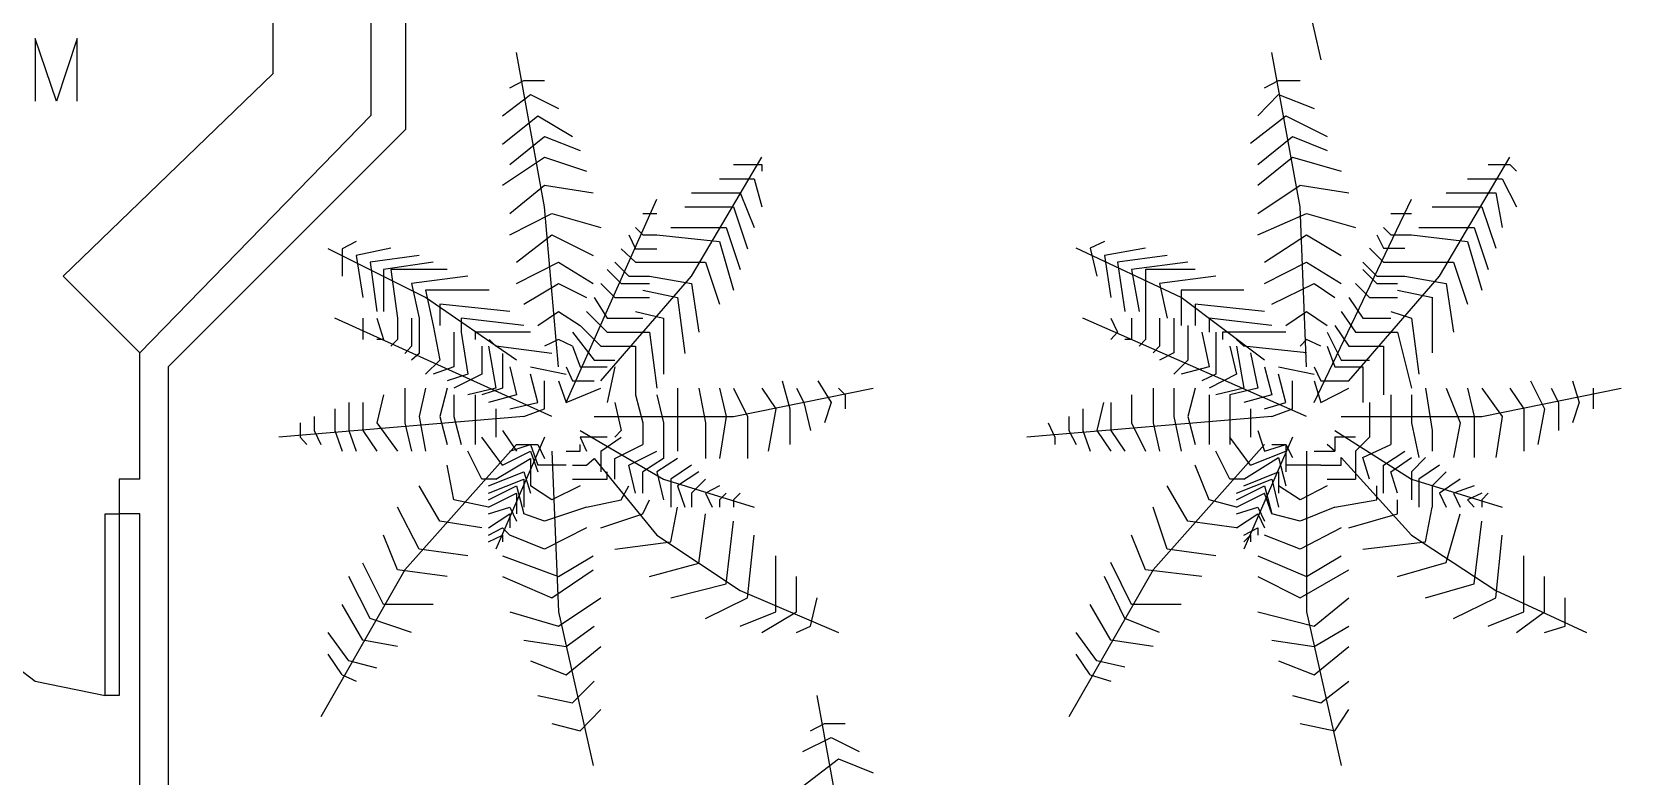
# Model space of a CAD drawing. Header units: millimetres. Extents: x -369 to -70, y -1414 to -1185.
# Drawn here: x -255.47 to -247.78, y -1287.2 to -1283.59 of the extents above; entities that cross this region are included whole.
import ezdxf

# ---------------------------------------------------------------- set-up
doc = ezdxf.new("R2010")
doc.units = ezdxf.units.MM
doc.header["$MEASUREMENT"] = 0
for name, color, linetype in [('10', 10, 'Continuous'), ('2', 2, 'Continuous'), ('50', 50, 'Continuous'), ('6', 6, 'Continuous'), ('64', 64, 'Continuous'), ('8', 8, 'Continuous')]:
    doc.layers.add(name, color=color, linetype=linetype)

msp = doc.modelspace()

# ---------------------------------------------------------------- linework, layer by layer
at = {"layer": '10'}
for points in [[(-253.6613, -1284.0656), (-253.6613, -1283.0505)], [(-253.8291, -1283.9976), (-253.8291, -1283.1184)], [(-254.9481, -1285.1486), (-253.8291, -1283.9976)], [(-254.8123, -1285.2165), (-253.6613, -1284.0656)], [(-254.9481, -1285.76), (-254.9481, -1285.1486)], [(-254.8123, -1285.2165), (-254.8123, -1290.0561)], [(-255.048, -1285.76), (-255.048, -1285.9279)], [(-254.9481, -1285.76), (-255.048, -1285.76)], [(-254.9481, -1285.9279), (-255.048, -1285.9279)], [(-254.9481, -1288.0939), (-254.9481, -1285.9279)]]:
    msp.add_lwpolyline(points, dxfattribs=at)
at = {"layer": '2'}
msp.add_lwpolyline([(-255.9632, -1285.9279), (-255.8953, -1286.2676), (-255.7234, -1286.5353), (-255.4557, -1286.7392), (-255.116, -1286.8071)], dxfattribs=at)
at = {"layer": '50'}
msp.add_lwpolyline([(-255.2519, -1283.9297), (-255.2519, -1283.626), (-255.2519, -1283.626), (-255.3518, -1283.9297), (-255.3518, -1283.9297), (-255.4557, -1283.626), (-255.4557, -1283.626), (-255.4557, -1283.9297)], dxfattribs=at)
at = {"layer": '6'}
msp.add_lwpolyline([(-255.084, -1282.543), (-254.3047, -1283.3223), (-254.3047, -1283.3223), (-254.3047, -1283.7978), (-254.3047, -1283.7978), (-255.3198, -1284.7769), (-255.3198, -1284.7769), (-254.9481, -1285.1486)], dxfattribs=at)
at = {"layer": '64'}
for points in [[(-249.4371, -1282.2073), (-249.4012, -1282.9866), (-249.2333, -1283.7299)], [(-252.922, -1285.2165), (-252.9899, -1284.4412), (-253.1258, -1283.6939)], [(-249.3013, -1285.2165), (-249.3332, -1284.4412), (-249.4691, -1283.6939)], [(-253.1578, -1283.8658), (-253.0898, -1283.8298), (-253.0898, -1283.8298), (-252.9899, -1283.8298)], [(-249.5051, -1283.8658), (-249.4371, -1283.8298), (-249.4371, -1283.8298), (-249.3332, -1283.8298)], [(-253.1937, -1284.0016), (-253.0578, -1283.8977), (-252.922, -1283.9657)], [(-249.537, -1284.0016), (-249.4371, -1283.8977), (-249.2653, -1283.9657)], [(-253.1937, -1284.1375), (-253.0219, -1284.0016)], [(-253.0219, -1284.0016), (-252.854, -1284.1016)], [(-249.573, -1284.1335), (-249.4012, -1284.0016)], [(-249.4012, -1284.0016), (-249.2014, -1284.1016)], [(-253.1578, -1284.2374), (-252.9899, -1284.1016)], [(-252.9899, -1284.1016), (-252.8181, -1284.1695)], [(-249.537, -1284.2374), (-249.3692, -1284.1016)], [(-249.3692, -1284.1016), (-249.2014, -1284.1695)], [(-253.1937, -1284.3373), (-252.9899, -1284.2015)], [(-252.9899, -1284.2015), (-252.7861, -1284.2694)], [(-252.7182, -1285.2845), (-252.2786, -1284.7769), (-251.9389, -1284.2015)], [(-252.0747, -1284.2374), (-251.9389, -1284.2374)], [(-251.9389, -1284.2374), (-251.9389, -1284.2694)], [(-249.537, -1284.3373), (-249.3692, -1284.2015)], [(-249.3692, -1284.2015), (-249.1334, -1284.2694)], [(-249.0974, -1285.2845), (-248.6578, -1284.7769), (-248.3182, -1284.2015)], [(-248.4221, -1284.2374), (-248.3182, -1284.2374)], [(-248.3182, -1284.2374), (-248.2862, -1284.2694)], [(-253.1578, -1284.4732), (-252.9899, -1284.3373)], [(-252.9899, -1284.3373), (-252.7541, -1284.3733)], [(-252.1427, -1284.3054), (-251.9748, -1284.3054)], [(-251.9748, -1284.3054), (-251.9389, -1284.4412)], [(-249.537, -1284.4732), (-249.3332, -1284.3373)], [(-249.3332, -1284.3373), (-249.0974, -1284.3733)], [(-248.522, -1284.3054), (-248.3541, -1284.3054)], [(-248.3541, -1284.3054), (-248.2862, -1284.4412)], [(-252.886, -1285.3884), (-252.4464, -1284.4053)], [(-252.2786, -1284.3733), (-252.0428, -1284.3733)], [(-252.0428, -1284.3733), (-251.9748, -1284.5412)], [(-249.2653, -1285.3884), (-248.7937, -1284.4053)], [(-248.6259, -1284.3733), (-248.3861, -1284.3733)], [(-248.3861, -1284.3733), (-248.3541, -1284.5412)], [(-253.1578, -1284.5771), (-252.9539, -1284.4732)], [(-252.9539, -1284.4732), (-252.7182, -1284.5412)], [(-252.5143, -1284.4732), (-252.4824, -1284.4732)], [(-252.4824, -1284.4732), (-252.4464, -1284.4732)], [(-252.3105, -1284.4412), (-252.0747, -1284.4412)], [(-252.0747, -1284.4412), (-252.0068, -1284.6451)], [(-249.537, -1284.5771), (-249.3013, -1284.4732)], [(-249.3013, -1284.4732), (-249.0655, -1284.5412)], [(-248.8936, -1284.4732), (-248.8617, -1284.4732)], [(-248.8617, -1284.4732), (-248.7937, -1284.4732)], [(-248.6938, -1284.4412), (-248.454, -1284.4412)], [(-248.454, -1284.4412), (-248.3861, -1284.6411)], [(-253.1258, -1284.709), (-252.9539, -1284.5771)], [(-252.9539, -1284.5771), (-252.7541, -1284.677)], [(-252.5823, -1284.5771), (-252.5503, -1284.6451)], [(-252.5503, -1284.5412), (-252.5143, -1284.5771)], [(-252.5143, -1284.5771), (-252.4464, -1284.5771)], [(-252.4464, -1284.5771), (-252.1427, -1284.6091)], [(-252.3785, -1284.5412), (-252.1107, -1284.5412)], [(-252.1107, -1284.5412), (-252.0428, -1284.745)], [(-249.5051, -1284.709), (-249.3013, -1284.5771)], [(-249.3013, -1284.5771), (-249.1334, -1284.677)], [(-248.9616, -1284.5771), (-248.9296, -1284.6411)], [(-248.9296, -1284.5412), (-248.8936, -1284.5771)], [(-248.8936, -1284.5771), (-248.7937, -1284.5771)], [(-248.7937, -1284.5771), (-248.522, -1284.6091)], [(-248.7578, -1284.5412), (-248.49, -1284.5412)], [(-248.49, -1284.5412), (-248.4221, -1284.745)], [(-253.1258, -1285.1846), (-253.5654, -1284.8808), (-254.037, -1284.6451)], [(-253.9011, -1284.6091), (-253.969, -1284.6451), (-253.969, -1284.6451), (-253.969, -1284.7769)], [(-253.7332, -1284.6411), (-253.9011, -1284.677)], [(-252.6182, -1284.6451), (-252.5503, -1284.709)], [(-252.5503, -1284.6451), (-252.4464, -1284.6451)], [(-252.1427, -1284.6091), (-252.0747, -1284.8449)], [(-249.5051, -1285.1846), (-249.9087, -1284.8808), (-250.4162, -1284.6411)], [(-250.2804, -1284.6091), (-250.3483, -1284.6411), (-250.3483, -1284.6411), (-250.3163, -1284.7769)], [(-250.0806, -1284.6411), (-250.2804, -1284.677)], [(-248.9975, -1284.6411), (-248.9296, -1284.709)], [(-248.9296, -1284.6411), (-248.8257, -1284.6411)], [(-248.522, -1284.6091), (-248.454, -1284.8449)], [(-253.9011, -1284.677), (-253.8691, -1284.8808)], [(-253.5974, -1284.677), (-253.8331, -1284.709)], [(-253.8331, -1284.709), (-253.8012, -1284.9488)], [(-253.5294, -1284.709), (-253.7692, -1284.745)], [(-253.1258, -1284.8129), (-252.922, -1284.709)], [(-252.922, -1284.709), (-252.7541, -1284.8129)], [(-252.6502, -1284.709), (-252.5823, -1284.7769)], [(-252.5503, -1284.709), (-252.4464, -1284.709)], [(-252.4464, -1284.709), (-252.2106, -1284.709)], [(-252.2106, -1284.709), (-252.1427, -1284.9128)], [(-250.2804, -1284.677), (-250.2484, -1284.8808)], [(-249.9766, -1284.677), (-250.2164, -1284.709)], [(-250.2164, -1284.709), (-250.1805, -1284.9488)], [(-249.8767, -1284.709), (-250.1485, -1284.745)], [(-249.5051, -1284.8129), (-249.3013, -1284.709)], [(-249.3013, -1284.709), (-249.1334, -1284.8129)], [(-249.0295, -1284.709), (-248.9616, -1284.7769)], [(-248.9296, -1284.709), (-248.8257, -1284.709)], [(-248.8257, -1284.709), (-248.5899, -1284.709)], [(-248.5899, -1284.709), (-248.522, -1284.9128)], [(-253.7692, -1284.745), (-253.7692, -1284.9488)], [(-253.4615, -1284.745), (-253.7332, -1284.745), (-253.7332, -1284.745), (-253.7013, -1284.9808)], [(-253.3616, -1284.7769), (-253.6333, -1284.8129), (-253.6333, -1284.8129), (-253.5974, -1284.9808)], [(-252.6862, -1284.745), (-252.6182, -1284.8129)], [(-252.5823, -1284.7769), (-252.4824, -1284.7769)], [(-252.4824, -1284.7769), (-252.2786, -1284.8129)], [(-250.1485, -1284.745), (-250.1125, -1284.9488)], [(-249.8408, -1284.745), (-250.0806, -1284.745), (-250.0806, -1284.745), (-250.0806, -1284.9808)], [(-249.7409, -1284.7769), (-250.0126, -1284.8129), (-250.0126, -1284.8129), (-249.9766, -1284.9808)], [(-249.0295, -1284.745), (-248.9616, -1284.8129)], [(-248.9616, -1284.7769), (-248.8257, -1284.7769)], [(-248.8257, -1284.7769), (-248.6259, -1284.8129)], [(-253.5654, -1284.8449), (-253.5294, -1285.0167)], [(-253.2577, -1284.8449), (-253.5654, -1284.8449)], [(-253.0898, -1284.9128), (-252.922, -1284.8129)], [(-252.922, -1284.8129), (-252.7861, -1284.8808)], [(-252.7501, -1284.8808), (-252.6862, -1284.9808)], [(-252.7182, -1284.8129), (-252.6502, -1284.8808)], [(-252.6502, -1284.8808), (-252.4824, -1284.8808)], [(-252.6182, -1284.8129), (-252.4824, -1284.8129)], [(-252.5143, -1284.8449), (-252.3465, -1284.8808)], [(-252.3465, -1284.8808), (-252.3105, -1285.1526)], [(-252.2786, -1284.8129), (-252.2426, -1285.0487)], [(-249.9087, -1284.8449), (-249.9087, -1285.0167)], [(-249.605, -1284.8449), (-249.9087, -1284.8449)], [(-249.4691, -1284.9128), (-249.2653, -1284.8129)], [(-249.2653, -1284.8129), (-249.1654, -1284.8808)], [(-249.0974, -1284.8808), (-249.0295, -1284.9808)], [(-249.0655, -1284.8129), (-248.9975, -1284.8808)], [(-248.9975, -1284.8808), (-248.8617, -1284.8808)], [(-248.9616, -1284.8129), (-248.8617, -1284.8129)], [(-248.8617, -1284.8449), (-248.6898, -1284.8808)], [(-248.6938, -1284.8808), (-248.6938, -1285.1486)], [(-248.6259, -1284.8129), (-248.5899, -1285.0487)], [(-253.4974, -1284.9128), (-253.4974, -1285.0167)], [(-253.1578, -1284.9488), (-253.4974, -1284.9128)], [(-253.0219, -1285.0167), (-252.922, -1284.9488)], [(-252.922, -1284.9488), (-252.8181, -1285.0167)], [(-252.7861, -1284.9488), (-252.6862, -1285.0487)], [(-252.5503, -1284.9488), (-252.4144, -1284.9808)], [(-249.8408, -1284.9128), (-249.8408, -1285.0167)], [(-249.5051, -1284.9488), (-249.8408, -1284.9128)], [(-249.4012, -1285.0167), (-249.3013, -1284.9488)], [(-249.3013, -1284.9488), (-249.2014, -1285.0167)], [(-249.1334, -1284.9488), (-249.0655, -1285.0487)], [(-248.8936, -1284.9488), (-248.7937, -1284.9808)], [(-252.9539, -1285.4563), (-254.005, -1284.9808)], [(-253.8691, -1284.9808), (-253.8691, -1285.0487), (-253.8691, -1285.0487), (-253.8691, -1285.0847)], [(-253.8012, -1284.9808), (-253.7692, -1285.0847), (-253.7692, -1285.0847), (-253.8012, -1285.0847)], [(-253.7013, -1284.9808), (-253.7013, -1285.0847)], [(-253.6333, -1284.9808), (-253.6333, -1285.1166)], [(-253.5974, -1284.9808), (-253.5974, -1285.1526)], [(-253.5294, -1285.0167), (-253.4974, -1285.1846)], [(-253.3935, -1284.9808), (-253.3935, -1285.0487)], [(-253.0898, -1285.0167), (-253.3935, -1284.9808)], [(-252.8181, -1285.0167), (-252.7182, -1285.1166)], [(-252.6862, -1284.9808), (-252.5143, -1284.9808)], [(-252.4144, -1284.9808), (-252.4144, -1285.2525)], [(-249.3013, -1285.4563), (-250.3843, -1284.9808)], [(-250.2484, -1284.9808), (-250.2164, -1285.0487), (-250.2164, -1285.0487), (-250.2484, -1285.0847)], [(-250.1485, -1284.9808), (-250.1485, -1285.0847), (-250.1485, -1285.0847), (-250.1805, -1285.0847)], [(-250.0806, -1284.9808), (-250.0806, -1285.0847)], [(-250.0126, -1284.9808), (-250.0126, -1285.1166)], [(-249.9447, -1284.9808), (-249.9447, -1285.1486)], [(-249.8767, -1285.0167), (-249.8767, -1285.1846)], [(-249.7728, -1284.9808), (-249.7728, -1285.0487)], [(-249.4691, -1285.0167), (-249.7728, -1284.9808)], [(-249.1654, -1285.0167), (-249.0974, -1285.1166)], [(-249.0295, -1284.9808), (-248.8936, -1284.9808)], [(-248.7937, -1284.9808), (-248.7578, -1285.2525)], [(-253.7013, -1285.0847), (-253.7332, -1285.1166)], [(-253.6333, -1285.1166), (-253.6653, -1285.1526)], [(-253.4295, -1285.0487), (-253.4295, -1285.2165)], [(-253.3935, -1285.0487), (-253.3616, -1285.2525)], [(-253.3256, -1285.0487), (-253.3256, -1285.0847)], [(-253.0578, -1285.0487), (-253.3256, -1285.0487)], [(-253.2936, -1285.1166), (-253.2936, -1285.2525)], [(-253.2617, -1285.1166), (-253.2257, -1285.3204)], [(-253.2257, -1285.1166), (-253.2577, -1285.0847)], [(-252.9539, -1285.1526), (-253.2257, -1285.1166)], [(-252.922, -1285.0847), (-252.9899, -1285.1166)], [(-252.854, -1285.1166), (-252.922, -1285.0847)], [(-252.854, -1285.0487), (-252.7501, -1285.1846)], [(-252.854, -1285.1166), (-252.8181, -1285.2165)], [(-252.7182, -1285.1166), (-252.6182, -1285.1166)], [(-252.6862, -1285.0487), (-252.5503, -1285.0487)], [(-252.6182, -1285.1166), (-252.5503, -1285.1166)], [(-252.5823, -1285.0487), (-252.4824, -1285.0487)], [(-252.5503, -1285.1166), (-252.5503, -1285.3524)], [(-252.4824, -1285.0487), (-252.4464, -1285.3204)], [(-250.0806, -1285.0847), (-250.1125, -1285.1166)], [(-250.0126, -1285.1166), (-250.0446, -1285.1486)], [(-249.8088, -1285.0487), (-249.7728, -1285.2165)], [(-249.7409, -1285.0487), (-249.7409, -1285.2525)], [(-249.7089, -1285.0487), (-249.7089, -1285.0847)], [(-249.4012, -1285.0487), (-249.7089, -1285.0487)], [(-249.6729, -1285.1166), (-249.641, -1285.2525)], [(-249.605, -1285.1166), (-249.641, -1285.0847)], [(-249.641, -1285.1166), (-249.605, -1285.3204)], [(-249.3013, -1285.1486), (-249.605, -1285.1166)], [(-249.3013, -1285.0847), (-249.3332, -1285.1166)], [(-249.2333, -1285.1166), (-249.3013, -1285.0847)], [(-249.2014, -1285.0487), (-249.1334, -1285.1846)], [(-249.2014, -1285.1166), (-249.1654, -1285.2165)], [(-249.0974, -1285.1166), (-248.9975, -1285.1166)], [(-249.0655, -1285.0487), (-248.9296, -1285.0487)], [(-248.9975, -1285.1166), (-248.9296, -1285.1166)], [(-248.9296, -1285.0487), (-248.8617, -1285.0487)], [(-248.9296, -1285.1166), (-248.9296, -1285.3524)], [(-248.8617, -1285.0487), (-248.7937, -1285.3204)], [(-253.5974, -1285.1526), (-253.6333, -1285.1846)], [(-253.4974, -1285.1846), (-253.5654, -1285.2525)], [(-253.1937, -1285.1526), (-253.1937, -1285.3204), (-253.2936, -1285.3524)], [(-252.7501, -1285.1846), (-252.6502, -1285.1846)], [(-249.9447, -1285.1486), (-250.0126, -1285.1846)], [(-249.8767, -1285.1846), (-249.9447, -1285.2525)], [(-249.573, -1285.1486), (-249.537, -1285.3204), (-249.6729, -1285.3524)], [(-249.1334, -1285.1846), (-248.9975, -1285.1846)], [(-253.4295, -1285.2165), (-253.5294, -1285.2525)], [(-253.3616, -1285.2525), (-253.4615, -1285.2845)], [(-253.2936, -1285.2525), (-253.4295, -1285.3204)], [(-253.1578, -1285.2165), (-253.1258, -1285.3524), (-253.1258, -1285.3524), (-253.2617, -1285.3884)], [(-253.0578, -1285.2165), (-252.886, -1285.2525)], [(-253.0219, -1285.3884), (-253.0578, -1285.2525)], [(-252.886, -1285.2165), (-252.854, -1285.2845)], [(-252.8181, -1285.2165), (-252.6862, -1285.2165)], [(-252.6502, -1285.2165), (-252.6862, -1285.3884)], [(-249.7728, -1285.2165), (-249.9087, -1285.2525)], [(-249.7409, -1285.2525), (-249.8088, -1285.2845)], [(-249.641, -1285.2525), (-249.7728, -1285.3204)], [(-249.5051, -1285.2165), (-249.4691, -1285.3524), (-249.4691, -1285.3524), (-249.605, -1285.3884)], [(-249.4371, -1285.2165), (-249.2653, -1285.2525)], [(-249.4012, -1285.3884), (-249.4371, -1285.2525)], [(-249.2653, -1285.2165), (-249.2333, -1285.2845)], [(-249.1654, -1285.2165), (-249.0295, -1285.2165)], [(-249.0295, -1285.2165), (-249.0295, -1285.3884)], [(-253.6653, -1285.3204), (-253.6653, -1285.4883)], [(-253.5654, -1285.3204), (-253.5974, -1285.4563)], [(-253.4615, -1285.3204), (-253.4974, -1285.4563)], [(-253.2257, -1285.3204), (-253.3616, -1285.3524)], [(-252.9899, -1285.4204), (-252.9899, -1285.2845)], [(-252.922, -1285.2845), (-252.886, -1285.3884), (-252.7182, -1285.3204)], [(-252.854, -1285.2845), (-252.7501, -1285.2845)], [(-252.7501, -1285.4563), (-252.0747, -1285.4563), (-251.3994, -1285.3204)], [(-252.3465, -1285.3204), (-252.3465, -1285.5243)], [(-252.2426, -1285.3204), (-252.2106, -1285.4883), (-252.2106, -1285.4883), (-252.2106, -1285.6601)], [(-252.1427, -1285.3204), (-252.1107, -1285.4563), (-252.1107, -1285.4563), (-252.1427, -1285.6601)], [(-252.0747, -1285.3204), (-252.0068, -1285.4563), (-252.0068, -1285.4563), (-252.0068, -1285.6601)], [(-251.9389, -1285.3204), (-251.8709, -1285.4204)], [(-251.839, -1285.2845), (-251.803, -1285.4204), (-251.803, -1285.5922)], [(-251.771, -1285.3204), (-251.735, -1285.3884)], [(-251.6671, -1285.2845), (-251.6032, -1285.3884), (-251.6351, -1285.4883)], [(-251.5672, -1285.3204), (-251.5352, -1285.3524), (-251.5352, -1285.3524), (-251.5352, -1285.4204)], [(-250.0446, -1285.3204), (-250.0446, -1285.4883)], [(-249.9447, -1285.3204), (-249.9447, -1285.4563)], [(-249.8408, -1285.3204), (-249.8767, -1285.4563)], [(-249.605, -1285.3204), (-249.7409, -1285.3524)], [(-249.3692, -1285.4204), (-249.3692, -1285.2845)], [(-249.2653, -1285.2845), (-249.2333, -1285.3884), (-249.0974, -1285.3204)], [(-249.2333, -1285.2845), (-249.0974, -1285.2845)], [(-249.1334, -1285.4563), (-248.454, -1285.4563), (-247.7786, -1285.3204)], [(-248.7258, -1285.3204), (-248.6938, -1285.5243)], [(-248.6259, -1285.3204), (-248.5579, -1285.4883), (-248.5579, -1285.4883), (-248.5899, -1285.6561)], [(-248.522, -1285.3204), (-248.49, -1285.4563), (-248.49, -1285.4563), (-248.49, -1285.6561)], [(-248.454, -1285.3204), (-248.3541, -1285.4563), (-248.3541, -1285.4563), (-248.3861, -1285.6561)], [(-248.3182, -1285.3204), (-248.2502, -1285.4204)], [(-248.2182, -1285.2845), (-248.1503, -1285.4204), (-248.1823, -1285.5922)], [(-248.1183, -1285.3204), (-248.0824, -1285.3884)], [(-248.0144, -1285.2845), (-247.9825, -1285.3884), (-248.0144, -1285.4883)], [(-247.9145, -1285.3204), (-247.9145, -1285.3524), (-247.9145, -1285.3524), (-247.9145, -1285.4204)], [(-254.005, -1285.4204), (-254.005, -1285.5243)], [(-253.937, -1285.3884), (-253.937, -1285.5243)], [(-253.8691, -1285.3884), (-253.8691, -1285.5243)], [(-253.7692, -1285.3524), (-253.8012, -1285.4883)], [(-253.4295, -1285.3524), (-253.4295, -1285.4563), (-253.4295, -1285.4563), (-253.3935, -1285.5922)], [(-253.3256, -1285.3524), (-253.3256, -1285.4563)], [(-253.2257, -1285.4204), (-253.2257, -1285.4563)], [(-253.1578, -1285.4204), (-253.0219, -1285.3884)], [(-253.0898, -1285.4563), (-252.9899, -1285.4204)], [(-252.6502, -1285.3884), (-252.6182, -1285.5243)], [(-252.5503, -1285.3524), (-252.5143, -1285.4883)], [(-252.4464, -1285.3524), (-252.4144, -1285.4883)], [(-251.8709, -1285.4204), (-251.9069, -1285.6242)], [(-251.735, -1285.3884), (-251.7031, -1285.5243)], [(-250.3843, -1285.4204), (-250.3843, -1285.5243)], [(-250.2844, -1285.3884), (-250.3163, -1285.5243)], [(-250.2484, -1285.3884), (-250.2484, -1285.5243)], [(-250.1485, -1285.3524), (-250.1485, -1285.4883)], [(-249.7728, -1285.3524), (-249.7728, -1285.4563), (-249.7728, -1285.4563), (-249.7728, -1285.5922)], [(-249.6729, -1285.3524), (-249.6729, -1285.4563)], [(-249.573, -1285.4204), (-249.573, -1285.4563)], [(-249.5051, -1285.4204), (-249.4012, -1285.3884)], [(-249.4691, -1285.4563), (-249.3692, -1285.4204)], [(-248.9975, -1285.3884), (-248.9975, -1285.5243)], [(-248.8936, -1285.3524), (-248.8936, -1285.4883)], [(-248.7937, -1285.3524), (-248.7937, -1285.4883)], [(-248.2502, -1285.4204), (-248.2502, -1285.6242)], [(-248.0824, -1285.3884), (-248.0824, -1285.5243)], [(-253.0898, -1285.4563), (-254.2767, -1285.5562)], [(-254.1728, -1285.4883), (-254.1728, -1285.5562), (-254.1728, -1285.5562), (-254.1409, -1285.5922)], [(-254.1049, -1285.4563), (-254.1049, -1285.5243), (-254.0729, -1285.5922)], [(-253.8012, -1285.4883), (-253.7013, -1285.6242)], [(-253.6653, -1285.4883), (-253.6333, -1285.6242)], [(-253.5974, -1285.4563), (-253.5654, -1285.6242)], [(-253.4974, -1285.4563), (-253.4615, -1285.5922)], [(-253.3256, -1285.4563), (-253.3256, -1285.5922)], [(-253.2257, -1285.4563), (-253.2257, -1285.5562)], [(-252.4144, -1285.4883), (-252.4144, -1285.6601), (-252.4144, -1285.6601), (-252.5143, -1285.7241)], [(-252.5143, -1285.4883), (-252.5143, -1285.5922)], [(-249.4691, -1285.4563), (-250.656, -1285.5562)], [(-250.5521, -1285.4883), (-250.5202, -1285.5562), (-250.5202, -1285.5562), (-250.5202, -1285.5922)], [(-250.4522, -1285.4563), (-250.4522, -1285.5243), (-250.4162, -1285.5922)], [(-250.1485, -1285.4883), (-250.0806, -1285.6242)], [(-250.0446, -1285.4883), (-250.0126, -1285.6242)], [(-249.9447, -1285.4563), (-249.9087, -1285.6242)], [(-249.8767, -1285.4563), (-249.8408, -1285.5922)], [(-249.6729, -1285.4563), (-249.6729, -1285.5922)], [(-249.573, -1285.4563), (-249.573, -1285.5562)], [(-248.8936, -1285.4883), (-248.8936, -1285.5922)], [(-248.7937, -1285.4883), (-248.7578, -1285.6561)], [(-254.005, -1285.5243), (-253.969, -1285.6242)], [(-253.937, -1285.5243), (-253.9011, -1285.6242)], [(-253.8691, -1285.5243), (-253.8012, -1285.6242)], [(-253.1937, -1285.6921), (-253.2936, -1285.5562)], [(-252.9899, -1285.5562), (-253.2257, -1286.0997)], [(-253.1937, -1285.5243), (-253.1258, -1285.6242)], [(-252.8181, -1285.5243), (-252.4144, -1285.76), (-251.9748, -1285.8959)], [(-252.8181, -1285.5562), (-252.7861, -1285.6242)], [(-252.6862, -1285.5562), (-252.8181, -1285.5562)], [(-252.7182, -1285.6242), (-252.6182, -1285.5562)], [(-252.6182, -1285.5243), (-252.6502, -1285.5562)], [(-252.3465, -1285.5243), (-252.3465, -1285.6242)], [(-250.3843, -1285.5243), (-250.3483, -1285.6242)], [(-250.3163, -1285.5243), (-250.2484, -1285.6242)], [(-250.2484, -1285.5243), (-250.1805, -1285.6242)], [(-249.573, -1285.6921), (-249.6729, -1285.5562)], [(-249.3692, -1285.5562), (-249.605, -1286.0997)], [(-249.537, -1285.5243), (-249.5051, -1285.6242)], [(-249.1654, -1285.5562), (-249.1654, -1285.6242), (-249.2014, -1285.5922)], [(-249.1654, -1285.5243), (-248.7937, -1285.76), (-248.3541, -1285.8959)], [(-249.0655, -1285.5562), (-249.1654, -1285.5562)], [(-248.9975, -1285.5562), (-249.0655, -1285.6242), (-249.0655, -1285.6242), (-249.0655, -1285.7241), (-249.0655, -1285.7241), (-249.0655, -1285.76)], [(-248.9975, -1285.5243), (-248.9975, -1285.5562)], [(-248.6938, -1285.5243), (-248.6938, -1285.6242)], [(-253.1258, -1285.5922), (-253.6653, -1286.1996), (-254.0729, -1286.911)], [(-253.2936, -1285.76), (-253.3616, -1285.6242)], [(-253.1937, -1285.6921), (-253.0578, -1285.6242)], [(-253.1578, -1285.6242), (-253.0578, -1285.5922)], [(-253.1258, -1285.5922), (-253.0219, -1285.5922)], [(-253.0578, -1285.5922), (-253.0219, -1285.6921)], [(-253.0578, -1285.6242), (-253.0219, -1285.7241)], [(-253.0219, -1285.5922), (-252.9899, -1285.6601)], [(-252.9539, -1285.6242), (-252.922, -1286.4035), (-252.7541, -1287.1468)], [(-252.886, -1285.6242), (-252.8181, -1285.6242), (-252.8181, -1285.6242), (-252.8181, -1285.5922)], [(-252.7182, -1285.6242), (-252.7182, -1285.7241)], [(-252.6502, -1285.6601), (-252.5143, -1285.5922)], [(-252.5823, -1285.6921), (-252.4464, -1285.6242)], [(-249.5051, -1285.5922), (-250.0446, -1286.1996), (-250.4522, -1286.911)], [(-249.6729, -1285.76), (-249.7409, -1285.6242)], [(-249.573, -1285.6921), (-249.4012, -1285.6242)], [(-249.5051, -1285.6242), (-249.4012, -1285.5922)], [(-249.4691, -1285.5922), (-249.4012, -1285.5922)], [(-249.4012, -1285.5922), (-249.4012, -1285.6921)], [(-249.4012, -1285.5922), (-249.3692, -1285.6561)], [(-249.4012, -1285.6242), (-249.4012, -1285.7241)], [(-249.3013, -1285.6242), (-249.3013, -1286.4035), (-249.1334, -1287.1468)], [(-249.2653, -1285.6242), (-249.1654, -1285.6242)], [(-249.0295, -1285.6561), (-248.8936, -1285.5922)], [(-248.9296, -1285.6921), (-248.8257, -1285.6242)], [(-253.4295, -1285.86), (-253.4615, -1285.6921)], [(-253.2617, -1285.792), (-253.0898, -1285.7241), (-253.0898, -1285.7241), (-253.0578, -1285.828)], [(-253.2257, -1285.76), (-253.0578, -1285.6601)], [(-253.0578, -1285.6601), (-253.0578, -1285.792)], [(-252.9539, -1285.6921), (-253.0219, -1285.6921)], [(-252.886, -1285.6921), (-252.9539, -1285.6921)], [(-252.854, -1285.6921), (-252.7861, -1285.6921)], [(-252.7861, -1285.6921), (-252.7501, -1285.6601)], [(-252.7501, -1285.6601), (-252.4464, -1286.0318), (-252.0428, -1286.2996), (-251.5672, -1286.5034)], [(-252.6862, -1285.76), (-252.6862, -1285.7241)], [(-252.6502, -1285.76), (-252.6502, -1285.6601)], [(-252.5503, -1285.828), (-252.5823, -1285.6921)], [(-252.5143, -1285.828), (-252.5143, -1285.7241)], [(-252.3465, -1285.6601), (-252.4464, -1285.7241)], [(-252.4464, -1285.7241), (-252.4144, -1285.86)], [(-252.2786, -1285.6921), (-252.3785, -1285.76)], [(-252.2426, -1285.7241), (-252.3465, -1285.792)], [(-249.7728, -1285.86), (-249.8408, -1285.6921)], [(-249.605, -1285.76), (-249.4371, -1285.6561)], [(-249.605, -1285.792), (-249.4371, -1285.7241), (-249.4371, -1285.7241), (-249.4371, -1285.828)], [(-249.4371, -1285.6561), (-249.4012, -1285.792)], [(-249.3332, -1285.6921), (-249.4012, -1285.6921)], [(-249.2333, -1285.6921), (-249.3332, -1285.6921)], [(-249.2333, -1285.6921), (-249.1334, -1285.6921)], [(-249.1334, -1285.6921), (-249.1334, -1285.6561)], [(-249.1334, -1285.6561), (-248.7937, -1286.0318), (-248.3861, -1286.2996), (-247.9465, -1286.5034)], [(-248.9975, -1285.76), (-249.0295, -1285.6561)], [(-248.9296, -1285.828), (-248.9296, -1285.6921)], [(-248.8936, -1285.7241), (-248.7937, -1285.6561)], [(-248.8617, -1285.828), (-248.8936, -1285.7241)], [(-248.7258, -1285.6561), (-248.7937, -1285.7241)], [(-248.7937, -1285.7241), (-248.7937, -1285.86)], [(-248.6578, -1285.6921), (-248.7578, -1285.76)], [(-248.6259, -1285.7241), (-248.6938, -1285.792)], [(-253.4974, -1285.9639), (-253.5974, -1285.792)], [(-253.2257, -1285.76), (-253.2936, -1285.76)], [(-253.2617, -1285.828), (-253.0898, -1285.76), (-253.0898, -1285.76), (-253.0898, -1285.8959)], [(-253.2617, -1285.86), (-253.1258, -1285.792)], [(-253.1258, -1285.792), (-253.0898, -1285.9279)], [(-252.9539, -1285.86), (-253.0578, -1285.792)], [(-252.8181, -1285.792), (-252.9539, -1285.86)], [(-252.854, -1285.76), (-252.6862, -1285.76)], [(-252.7861, -1285.8959), (-252.6182, -1285.86), (-252.6182, -1285.86), (-252.5823, -1285.792)], [(-252.3785, -1285.76), (-252.3785, -1285.8959)], [(-252.3465, -1285.792), (-252.3105, -1285.8959)], [(-252.2106, -1285.76), (-252.2786, -1285.828), (-252.2786, -1285.828), (-252.2786, -1285.8959)], [(-252.1427, -1285.792), (-252.2106, -1285.828), (-252.1786, -1285.8959)], [(-249.8767, -1285.9639), (-249.9766, -1285.792)], [(-249.605, -1285.76), (-249.6729, -1285.76)], [(-249.641, -1285.828), (-249.4691, -1285.76), (-249.4691, -1285.76), (-249.4371, -1285.8959)], [(-249.641, -1285.86), (-249.5051, -1285.792)], [(-249.5051, -1285.792), (-249.4691, -1285.9279), (-249.4691, -1285.9279), (-249.5051, -1285.828)], [(-249.3332, -1285.86), (-249.4371, -1285.792)], [(-249.2014, -1285.792), (-249.3332, -1285.86)], [(-249.2014, -1285.76), (-249.0655, -1285.76)], [(-249.1654, -1285.8959), (-248.9616, -1285.86), (-248.9616, -1285.86), (-248.9616, -1285.792)], [(-248.7578, -1285.76), (-248.7578, -1285.8959)], [(-248.6938, -1285.792), (-248.6938, -1285.8959)], [(-248.5579, -1285.76), (-248.6578, -1285.828), (-248.6578, -1285.828), (-248.6259, -1285.8959)], [(-248.49, -1285.792), (-248.5899, -1285.828), (-248.5579, -1285.8959)], [(-253.2617, -1285.8959), (-253.4295, -1285.86)], [(-253.2617, -1285.8959), (-253.1258, -1285.828)], [(-253.1258, -1285.828), (-253.1258, -1285.9279)], [(-252.5143, -1285.9279), (-252.4824, -1285.86)], [(-252.1107, -1285.828), (-252.1427, -1285.86)], [(-252.1427, -1285.86), (-252.1427, -1285.8959)], [(-252.0428, -1285.828), (-252.0747, -1285.86), (-252.0747, -1285.86), (-252.0747, -1285.8959)], [(-249.641, -1285.8959), (-249.7728, -1285.86)], [(-249.641, -1285.8959), (-249.5051, -1285.828)], [(-248.8617, -1285.9279), (-248.8617, -1285.86)], [(-248.454, -1285.828), (-248.522, -1285.86)], [(-248.522, -1285.86), (-248.49, -1285.8959)], [(-248.4221, -1285.828), (-248.454, -1285.86), (-248.454, -1285.86), (-248.454, -1285.8959)], [(-253.5974, -1286.0997), (-253.7013, -1285.8959)], [(-253.2617, -1285.9279), (-253.1578, -1285.8959)], [(-253.2617, -1285.9958), (-253.1578, -1285.9279)], [(-253.1578, -1285.8959), (-253.1258, -1285.9639)], [(-253.1578, -1285.9279), (-253.1578, -1285.9958)], [(-252.9899, -1285.9639), (-253.0898, -1285.9279)], [(-252.7861, -1285.8959), (-252.9899, -1285.9639)], [(-252.7182, -1285.9958), (-252.5143, -1285.9279)], [(-252.3785, -1286.0638), (-252.3465, -1285.8959)], [(-252.2426, -1286.1677), (-252.2106, -1285.9279)], [(-249.9766, -1286.0997), (-250.0446, -1285.8959)], [(-249.641, -1285.9279), (-249.537, -1285.8959)], [(-249.641, -1285.9958), (-249.537, -1285.9279)], [(-249.537, -1285.8959), (-249.5051, -1285.9639)], [(-249.537, -1285.9279), (-249.5051, -1285.9958)], [(-249.3332, -1285.9639), (-249.4691, -1285.9279)], [(-249.1654, -1285.8959), (-249.3332, -1285.9639)], [(-249.0974, -1285.9958), (-248.8617, -1285.9279)], [(-248.7258, -1286.0638), (-248.6938, -1285.8959)], [(-248.6259, -1286.1637), (-248.5579, -1285.9279)], [(-253.7013, -1286.1996), (-253.7692, -1286.0318)], [(-253.2936, -1285.9958), (-253.4974, -1285.9639)], [(-253.2617, -1286.0318), (-253.1937, -1285.9958)], [(-253.2617, -1286.0638), (-253.1937, -1286.0318)], [(-253.1937, -1285.9958), (-253.1578, -1286.0318)], [(-253.1937, -1286.0318), (-253.1937, -1286.0638)], [(-252.9899, -1286.0997), (-253.1578, -1286.0318)], [(-252.7861, -1285.9958), (-252.9899, -1286.0997)], [(-252.1107, -1286.2676), (-252.0747, -1285.9639)], [(-252.0068, -1286.3355), (-251.9748, -1286.0318)], [(-250.0806, -1286.1996), (-250.1485, -1286.0318)], [(-249.641, -1285.9958), (-249.8767, -1285.9639)], [(-249.605, -1286.0318), (-249.537, -1285.9958)], [(-249.605, -1286.0638), (-249.573, -1286.0318)], [(-249.573, -1286.0318), (-249.573, -1286.0638)], [(-249.537, -1285.9958), (-249.537, -1286.0318)], [(-249.3332, -1286.0997), (-249.5051, -1286.0318)], [(-249.1334, -1285.9958), (-249.3332, -1286.0997)], [(-248.49, -1286.2676), (-248.454, -1285.9639)], [(-248.3861, -1286.3355), (-248.3541, -1286.0318)], [(-253.3616, -1286.1317), (-253.5974, -1286.0997)], [(-252.6502, -1286.0997), (-252.3785, -1286.0638)], [(-249.7409, -1286.1317), (-249.9766, -1286.0997)], [(-249.0295, -1286.0997), (-248.7258, -1286.0638)], [(-253.7692, -1286.3675), (-253.8691, -1286.1677)], [(-253.1937, -1286.1317), (-252.922, -1286.2316)], [(-252.922, -1286.2316), (-252.7541, -1286.1317)], [(-252.4824, -1286.2316), (-252.2426, -1286.1677)], [(-251.8709, -1286.4035), (-251.8709, -1286.1317)], [(-250.1485, -1286.3675), (-250.2484, -1286.1637)], [(-249.537, -1286.1317), (-249.3013, -1286.2316)], [(-249.3013, -1286.2316), (-249.1334, -1286.1317)], [(-248.8617, -1286.2316), (-248.6259, -1286.1637)], [(-248.2502, -1286.4035), (-248.2502, -1286.1317)], [(-253.8331, -1286.4354), (-253.937, -1286.2316)], [(-253.4615, -1286.2316), (-253.7013, -1286.1996)], [(-253.1937, -1286.2316), (-252.9539, -1286.3355)], [(-252.9539, -1286.3355), (-252.7541, -1286.1996)], [(-252.3785, -1286.3355), (-252.1107, -1286.2676)], [(-251.771, -1286.4035), (-251.771, -1286.2316)], [(-250.1805, -1286.4354), (-250.2804, -1286.2316)], [(-249.8088, -1286.2316), (-250.0806, -1286.1996)], [(-249.537, -1286.2316), (-249.3332, -1286.3355)], [(-249.3332, -1286.3355), (-249.0974, -1286.1996)], [(-248.7258, -1286.3355), (-248.49, -1286.2676)], [(-248.1503, -1286.4035), (-248.1503, -1286.2316)], [(-252.922, -1286.4714), (-252.7182, -1286.3355)], [(-252.2106, -1286.4354), (-252.0068, -1286.3355)], [(-251.7031, -1286.4714), (-251.6711, -1286.3355)], [(-249.2653, -1286.4714), (-249.0974, -1286.3355)], [(-248.5899, -1286.4354), (-248.3861, -1286.3355)], [(-248.0504, -1286.4714), (-248.0504, -1286.3355)], [(-253.8691, -1286.5393), (-253.969, -1286.3675)], [(-253.5294, -1286.3675), (-253.7692, -1286.3675)], [(-253.1578, -1286.4035), (-252.922, -1286.4714)], [(-252.0428, -1286.4714), (-251.8709, -1286.4035)], [(-251.9389, -1286.5034), (-251.771, -1286.4035)], [(-250.2484, -1286.5393), (-250.3483, -1286.3675)], [(-249.9087, -1286.3675), (-250.1485, -1286.3675)], [(-249.537, -1286.4035), (-249.2653, -1286.4714)], [(-248.4221, -1286.4714), (-248.2502, -1286.4035)], [(-248.2862, -1286.5034), (-248.1503, -1286.4035)], [(-253.6333, -1286.5034), (-253.8331, -1286.4354)], [(-252.886, -1286.5713), (-252.7501, -1286.4714)], [(-251.771, -1286.5034), (-251.7031, -1286.4714)], [(-250.0126, -1286.5034), (-250.1805, -1286.4354)], [(-249.2653, -1286.5713), (-249.0974, -1286.4714)], [(-248.1503, -1286.5034), (-248.0504, -1286.4714)], [(-253.937, -1286.6392), (-254.037, -1286.5034)], [(-253.7013, -1286.5713), (-253.8691, -1286.5393)], [(-253.0898, -1286.5393), (-252.886, -1286.5713)], [(-252.886, -1286.7072), (-252.7182, -1286.5713)], [(-250.3163, -1286.6392), (-250.4162, -1286.5034)], [(-250.0446, -1286.5713), (-250.2484, -1286.5393)], [(-249.4691, -1286.5393), (-249.2653, -1286.5713)], [(-249.2653, -1286.7072), (-249.0974, -1286.5713)], [(-253.969, -1286.7072), (-254.037, -1286.6073)], [(-253.8012, -1286.6752), (-253.937, -1286.6392)], [(-253.0578, -1286.6392), (-252.886, -1286.7072)], [(-250.3483, -1286.7072), (-250.4162, -1286.6073)], [(-250.1805, -1286.6712), (-250.3163, -1286.6392)], [(-249.4371, -1286.6392), (-249.2653, -1286.7072)], [(-253.969, -1286.7072), (-253.9011, -1286.7392)], [(-250.3483, -1286.7072), (-250.2484, -1286.7392)], [(-253.0219, -1286.8071), (-252.854, -1286.8431)], [(-252.854, -1286.8431), (-252.7501, -1286.7392)], [(-251.4673, -1288.3297), (-251.5352, -1287.5544), (-251.6711, -1286.8071)], [(-249.3692, -1286.8071), (-249.2333, -1286.8431)], [(-249.2333, -1286.8431), (-249.0974, -1286.7392)], [(-252.8181, -1286.9789), (-252.7182, -1286.875)], [(-249.1654, -1286.9789), (-249.0974, -1286.875)], [(-252.9539, -1286.943), (-252.8181, -1286.9789)], [(-251.7031, -1286.9789), (-251.6351, -1286.943), (-251.6351, -1286.943), (-251.5352, -1286.943)], [(-249.3332, -1286.943), (-249.1654, -1286.9789)], [(-251.739, -1287.0788), (-251.6032, -1287.0109), (-251.4673, -1287.0788)], [(-251.739, -1287.2467), (-251.5672, -1287.1148)], [(-251.5672, -1287.1148), (-251.3994, -1287.1828)]]:
    msp.add_lwpolyline(points, dxfattribs=at)
at = {"layer": '8'}
msp.add_lwpolyline([(-255.116, -1285.9279), (-255.048, -1285.9279), (-255.048, -1286.8071), (-255.116, -1286.8071), (-255.116, -1285.9279)], dxfattribs=at)

doc.saveas('drawing.dxf')
